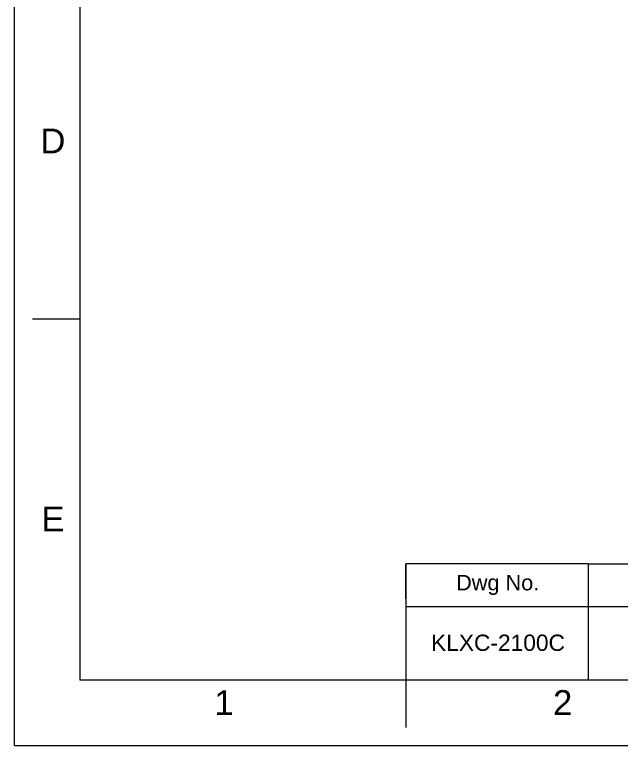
# Model space of a CAD drawing. Header units: millimetres. Extents: x 12315 to 13156, y -87 to 508.
# Drawn here: x 12314.7 to 12500.8, y -87 to 137.5 of the extents above; entities that cross this region are included whole.
import ezdxf

# ---------------------------------------------------------------- set-up
doc = ezdxf.new("R2010")
doc.units = ezdxf.units.MM
doc.layers.add('FORM', color=7, linetype='Continuous', lineweight=13)
doc.layers.add('TEXT', color=2, linetype='Continuous')
doc.styles.add('Arial Unicode MS', font='ARIALUNI.TTF')
doc.styles.get("Standard").update_dxf_attribs({"font": 'arial.ttf'})

msp = doc.modelspace()

# ---------------------------------------------------------------- linework, layer by layer
at = {"layer": 'FORM', "color": 7, "linetype": 'Continuous'}
for p, q in [((12314.69, -86.96), (12314.69, 507.74)), ((12334.71, 487.72), (12334.71, -66.94)), ((12334.71, 43.99), (12320.16, 43.99)), ((12490.85, -31.18), (12434.83, -31.18)), ((12434.83, -31.18), (12434.83, -66.94)), ((12434.83, -41.91), (12434.83, -31.18)), ((13135.66, -66.94), (12334.71, -66.94)), ((12434.83, -66.94), (12434.83, -81.49)), ((12314.69, -86.96), (13155.69, -86.96))]:
    msp.add_line(p, q, dxfattribs=at)
at = {"layer": 'FORM'}
for p, q in [((12490.85, -31.18), (13135.66, -31.18)), ((12490.85, -31.18), (12490.85, -66.94)), ((12434.83, -44.29), (12992.63, -44.29))]:
    msp.add_line(p, q, dxfattribs=at)

# ---------------------------------------------------------------- texts
at = {"layer": 'FORM', "char_height": 7.63, "attachment_point": 5}
for s, width, insert in [('D', 10.0119, (12326.45, 98.69)), ('E', 10.0119, (12326.45, -17.42)), ('1', 50.0595, (12378.99, -73.82)), ('2', 50.0595, (12483.07, -73.82))]:
    msp.add_mtext_dynamic_manual_height_columns(s, width=width, gutter_width=12.51, heights=[0], dxfattribs=dict(at, insert=insert))
at = {"layer": 'TEXT', "insert": (12463.1, -37.68), "char_height": 4.768, "attachment_point": 5}
msp.add_mtext_dynamic_manual_height_columns('Dwg No.', width=56.019, gutter_width=29.8, heights=[0], dxfattribs=at)
at = {"layer": 'TEXT', "insert": (12463.19, -55.47), "char_height": 5, "attachment_point": 5, "style": 'Arial Unicode MS'}
msp.add_mtext_dynamic_manual_height_columns('KLXC-2100C', width=56.019, gutter_width=29.8, heights=[0], dxfattribs=at)

doc.saveas('drawing.dxf')
